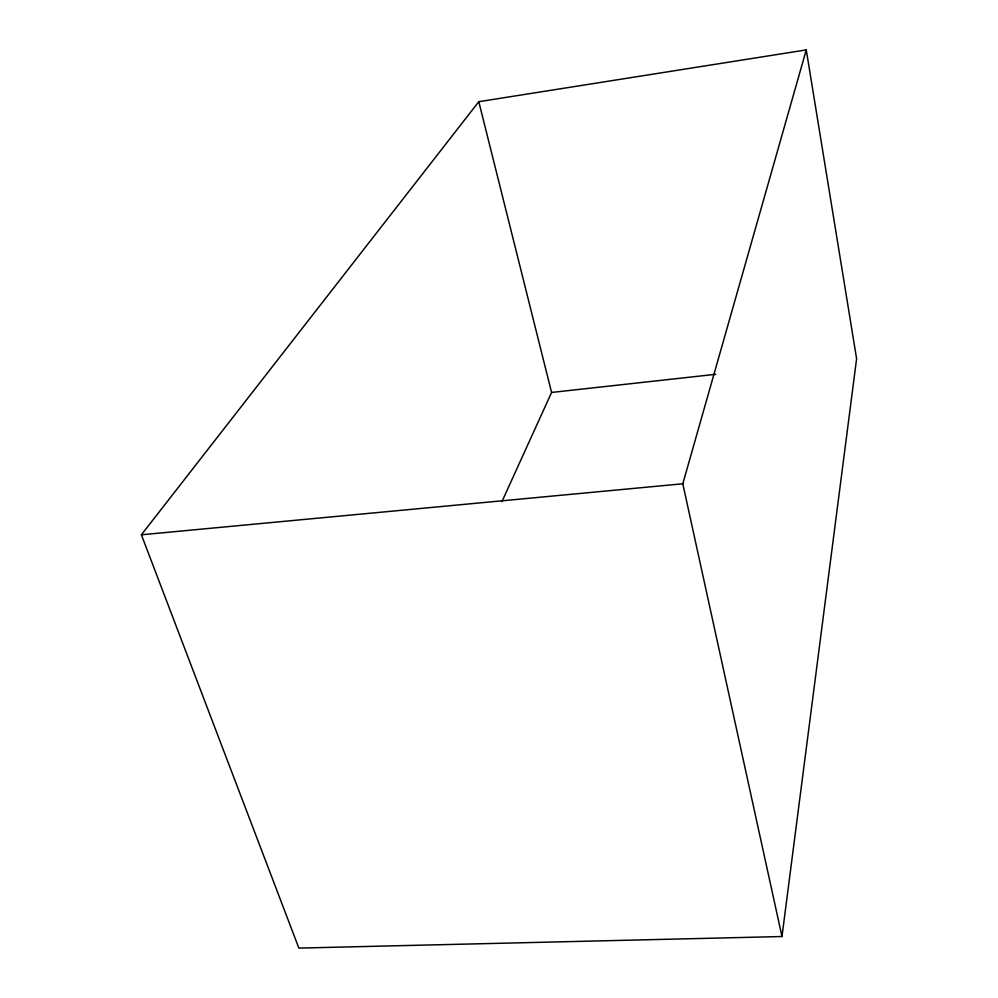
<?xml version="1.0" encoding="UTF-8"?>
<svg xmlns="http://www.w3.org/2000/svg" width="998" height="998" viewBox="0 0 998 998"><rect width="100%" height="100%" fill="white"/><g stroke="black" fill="none" stroke-linecap="round" stroke-linejoin="round"><path stroke-width="1.5" d="M781.983 936.523L856.608 358.731L806.259 49.9L478.791 101.696L141.392 534.791L298.864 948.1L781.983 936.523L682.794 483.781L806.259 49.9M501.944 501.595L551.582 392.451L478.791 101.696M551.582 392.451L715.703 374.3M141.392 534.791L682.794 483.781"/></g></svg>
